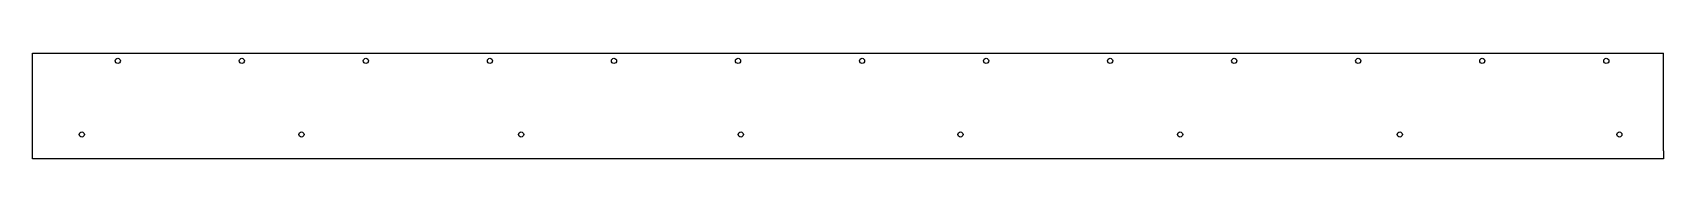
# Model space of a CAD drawing. Extents: x 0 to 78.9, y 0 to 5.1.
import ezdxf

# ---------------------------------------------------------------- set-up
doc = ezdxf.new("R2010")
doc.units = 0
doc.header["$LTSCALE"] = 1.21
doc.layers.get('0').update_dxf_attribs({"linetype": 'CONTINUOUS'})
doc.layers.add('DTM_AXES', color=7, linetype='CONTINUOUS')
doc.layers.add('DTM_SURFS', color=7, linetype='CONTINUOUS')

msp = doc.modelspace()

# ---------------------------------------------------------------- linework, layer by layer
at = {"color": 3, "linetype": 'CONTINUOUS'}
for p, q in [((0, 0.473), (0, 1.843)), ((78.88, 0.473), (78.88, 1.843)), ((0, 0), (0, 0.399)), ((78.88, 0), (0, 0)), ((78.88, 0.399), (78.88, 0))]:
    msp.add_line(p, q, dxfattribs=at)
at = {"layer": 'DTM_AXES', "color": 3, "linetype": 'CONTINUOUS'}
for p, q in [((0, 3.639), (0, 3.713)), ((78.88, 3.639), (78.88, 3.713)), ((0, 2.306), (0, 2.38)), ((78.88, 2.306), (78.88, 2.38)), ((0, 1.843), (0, 1.917)), ((78.88, 1.843), (78.88, 1.917)), ((0, 0.399), (0, 0.473)), ((78.88, 0.399), (78.88, 0.473))]:
    msp.add_line(p, q, dxfattribs=at)
for centre in [(4.12, 4.743), (10.12, 4.743), (16.12, 4.743), (22.12, 4.743), (28.12, 4.743), (34.12, 4.743), (40.12, 4.743), (46.12, 4.743), (52.12, 4.743), (58.12, 4.743), (64.12, 4.743), (70.12, 4.743), (76.12, 4.743), (2.38, 1.183), (13.005, 1.183), (23.629, 1.183), (34.254, 1.183), (44.879, 1.183), (55.504, 1.183), (66.128, 1.183), (76.753, 1.183)]:
    msp.add_circle(centre, 0.125, dxfattribs=at)
at = {"layer": 'DTM_SURFS', "color": 3, "linetype": 'CONTINUOUS'}
for p, q in [((0, 3.713), (0, 5.123)), ((0, 5.123), (78.88, 5.123)), ((78.88, 3.713), (78.88, 5.123)), ((0, 2.38), (0, 3.639)), ((78.88, 2.38), (78.88, 3.639)), ((0, 1.917), (0, 2.306)), ((78.88, 1.917), (78.88, 2.306))]:
    msp.add_line(p, q, dxfattribs=at)

doc.saveas('drawing.dxf')
